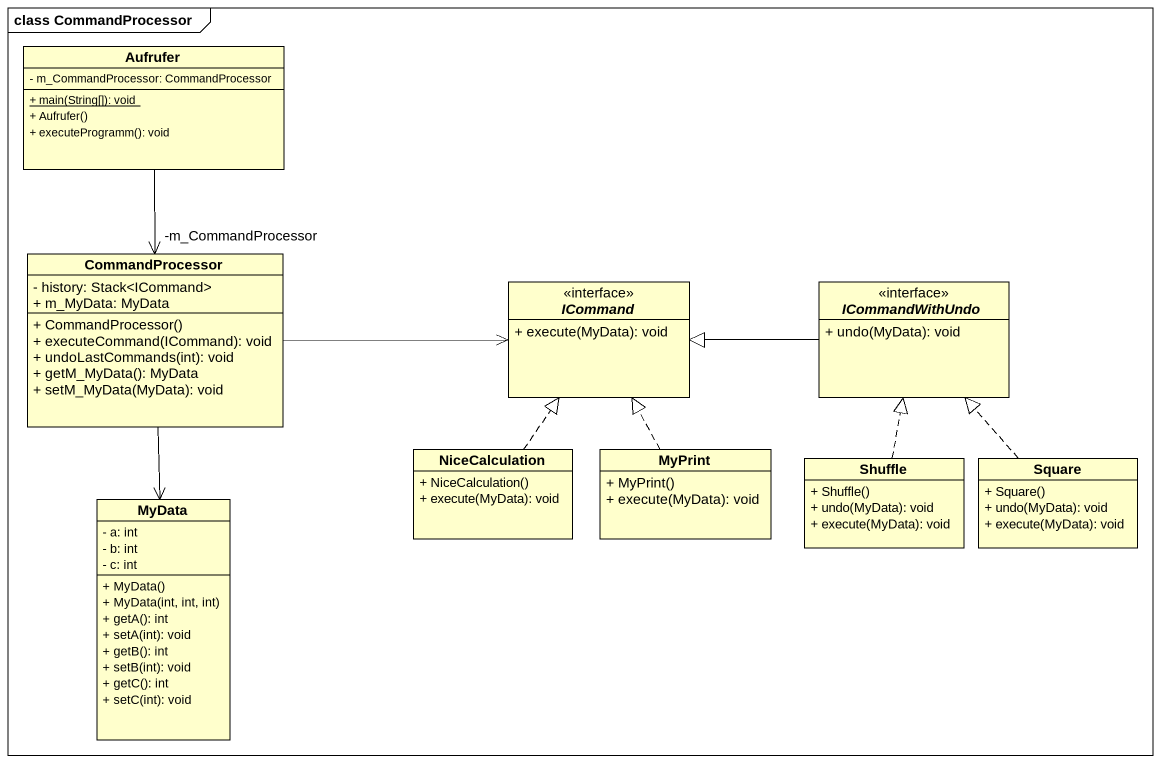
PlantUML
@startuml
mainframe class CommandProcessor
hide circle
hide empty members
skinparam classAttributeIconSize 0
class Aufrufer {
  - m_CommandProcessor: CommandProcessor
  {static} + main(String[]): void
  + Aufrufer()
  + executeProgramm(): void
}
class CommandProcessor {
  - history: Stack<ICommand>
  + m_MyData: MyData
  + CommandProcessor()
  + executeCommand(ICommand): void
  + undoLastCommands(int): void
  + getM_MyData(): MyData
  + setM_MyData(MyData): void
}
interface ICommand <<interface>> {
  + execute(MyData): void
}
interface ICommandWithUndo <<interface>> {
  + undo(MyData): void
}
class NiceCalculation {
  + NiceCalculation()
  + execute(MyData): void
}
class MyPrint {
  + MyPrint()
  + execute(MyData): void
}
class Shuffle {
  + Shuffle()
  + undo(MyData): void
  + execute(MyData): void
}
class Square {
  + Square()
  + undo(MyData): void
  + execute(MyData): void
}
class MyData {
  - a: int
  - b: int
  - c: int
  + MyData()
  + MyData(int, int, int)
  + getA(): int
  + setA(int): void
  + getB(): int
  + setB(int): void
  + getC(): int
  + setC(int): void
}
Aufrufer --> "-m_CommandProcessor" CommandProcessor
CommandProcessor -right-> ICommand
CommandProcessor --> MyData
ICommandWithUndo -left-|> ICommand
NiceCalculation .up.|> ICommand
MyPrint .up.|> ICommand
Shuffle .up.|> ICommandWithUndo
Square .up.|> ICommandWithUndo
@enduml
